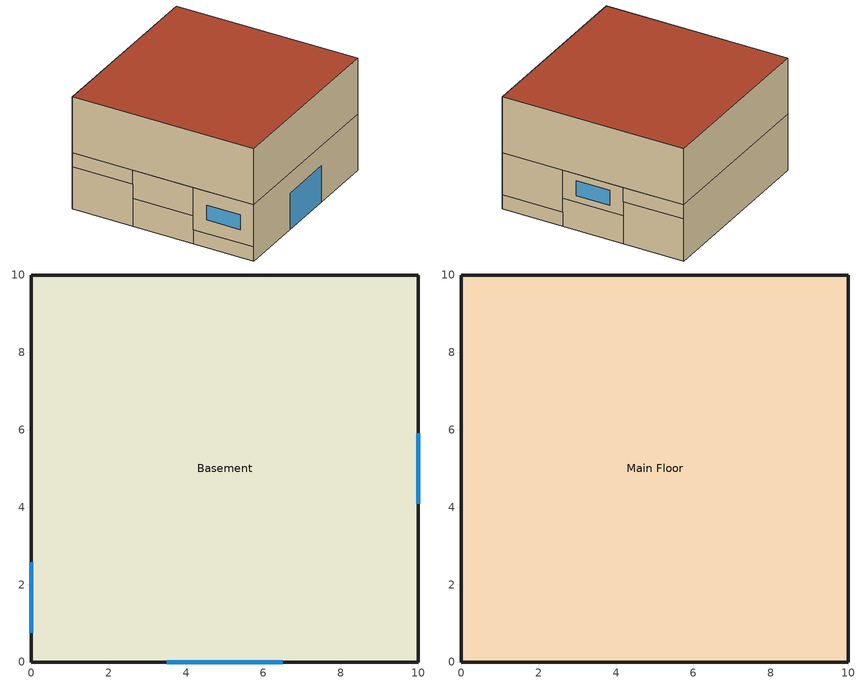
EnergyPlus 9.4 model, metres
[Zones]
Basement
 floor foundation (Basement Floor Construction): 10,10 10,0 0,0 0,10 z-3.1
 wall outside (Basement Wall Construction): 10,6.67 10,10 / 0,10 0,6.67 z-0.78:0; 0,3.33 0,0 / 10,0 10,3.33 z-2.33:0; 0,6.67 0,3.33 / 10,3.33 10,6.67 z-1.55:0; 0,0 10,0 z-3.1:0
 wall foundation (Basement Wall Construction): 10,10 0,10 z-3.1:0; 0,10 0,6.67 / 10,6.67 10,10 z-3.1:-0.78; 10,0 10,3.33 / 0,3.33 0,0 z-3.1:-2.33; 10,3.33 10,6.67 / 0,6.67 0,3.33 z-3.1:-1.55
 window (Double Pane Window Construction): 3.5,0 6.5,0 z-3.1:-1.1; 10,4.08 10,5.92 z-1.19:-0.36; 0,2.58 0,0.75 z-1.57:-0.75
 ceiling to Main Floor (Ceiling Construction): 0,10 0,0 10,0 10,10 z0
Main Floor
 wall outside (Main Floor Wall Construction): 10,10 0,10 0,0 10,0 10,10 z0:3.1
 roof outside (Roof Construction): 0,10 0,0 10,0 10,10 z3.1
[Building]
House: North Axis {deg}=0; Terrain=Suburbs; Loads Convergence Tolerance Value {W}=0.05; Temperature Convergence Tolerance Value {deltaC}=0.05; Solar Distribution=FullInteriorAndExterior; Maximum Number of Warmup Days=35; Minimum Number of Warmup Days=6
[Site:Location]
Denver Centennial  Golden   N_CO_USA Design_Conditions: Latitude {deg}=39.74; Longitude {deg}=-105.18; Time Zone {hr}=-7; Elevation {m}=1829
[SizingPeriod:DesignDay] Day of Month=21; Dry-Bulb Temperature Range Modifier Type=DefaultMultipliers; Humidity Condition Type=Wetbulb; Barometric Pressure {Pa}=81198; Rain Indicator=No; Snow Indicator=No; Daylight Saving Time Indicator=No
Name | Month | Day Type | Maximum Dry-Bulb Temperature {C} | Daily Dry-Bulb Temperature Range {deltaC} | Wetbulb or DewPoint at Maximum Dry-Bulb {C} | Wind Speed {m/s} | Wind Direction {deg} | Solar Model Indicator | Sky Clearness | ASHRAE Clear Sky Optical Depth for Beam Irradiance (taub) | ASHRAE Clear Sky Optical Depth for Diffuse Irradiance (taud)
Denver Centennial  Golden   N Ann Htg 99.6% Condns DB | 12 | WinterDesignDay | -18.8 | 0 | -18.8 | 3 | 340 | ASHRAEClearSky | 0
Denver Centennial  Golden   N Ann Clg .4% Condns DB=>MWB | 7 | SummerDesignDay | 33 | 15.2 | 15.7 | 4.9 | 0 | ASHRAETau |  | 0.424 | 2.025
[Construction]
Main Floor Wall Construction: Composite 2x6 Wood Stud R19 #3, Composite 2x6 Wood Stud R19 #2, Composite 2x6 Wood Stud R19 #1
Double Pane Window Construction: Double Pane Window
Basement Floor Construction: Basement Floor Material
Basement Wall Construction: Basement Wall Material
Roof Construction: Roof Layer 1
Ceiling Construction: Ceiling Layer 1
[Material] Thermal Absorptance=0.9
Name | Roughness | Thickness {m} | Conductivity {W/m-K} | Density {kg/m3} | Specific Heat {J/kg-K} | Solar Absorptance | Visible Absorptance
Composite 2x6 Wood Stud R19 #1 | Smooth | 0.019 | 0.137 | 640 | 1006 | 0.7 | 0.7
Composite 2x6 Wood Stud R19 #2 | Smooth | 0.133 | 0.047 | 93.84 | 1006 | 0.7 | 0.7
Composite 2x6 Wood Stud R19 #3 | Smooth | 0.025 | 0.246 | 492.67 | 1006 | 0.7 | 0.7
Basement Floor Material | MediumRough | 0.3 | 1.805 | 2243 | 837 | 0.65 | 0.65
Basement Wall Material | MediumRough | 0.3 | 1.802 | 2243 | 837 | 0.65 | 0.65
Basement Insulation | Smooth | 0.0254 | 0.035 | 265 | 1300 | 0.65 | 0.65
Ceiling Layer 1 | Rough | 0.1 | 12.3 | 800 | 1300 | 0.7 | 0.7
[WindowMaterial:SimpleGlazingSystem]
Double Pane Window: U-Factor {W/m2-K}=2.716; Solar Heat Gain Coefficient=0.763; Visible Transmittance=0.812
[Material:NoMass]
Roof Layer 1: Roughness=Rough; Thermal Resistance {m2-K/W}=3.344; Thermal Absorptance=0.9; Solar Absorptance=0.75; Visible Absorptance=0.75
[Zone] Ceiling Height {m}=autocalculate; Volume {m3}=autocalculate; Floor Area {m2}=autocalculate
Basement; Main Floor
[SurfaceProperty:ExposedFoundationPerimeter]
Basement Floor: Exposed Perimeter Calculation Method=BySegment; Surface Segment 1 Exposed=Yes; Surface Segment 2 Exposed=Yes; Surface Segment 3 Exposed=Yes; Surface Segment 4 Exposed=Yes
[Foundation:Kiva]
Basement Foundation: Interior Horizontal Insulation Material=Basement Insulation; Interior Horizontal Insulation Width {m}=1; Exterior Vertical Insulation Material=Basement Insulation; Exterior Vertical Insulation Depth {m}=2.9; Wall Height Above Grade {m}=0.2; Wall Depth Below Slab {m}=0.3
[Foundation:Kiva:Settings]
Soil Conductivity {W/m-K}=1.8; Soil Density {kg/m3}=3200; Soil Specific Heat {J/kg-K}=836; Ground Solar Absorptivity=0.9; Ground Thermal Absorptivity=0.9; Ground Surface Roughness {m}=0.03; Far-Field Width {m}=40; Deep-Ground Boundary Condition=Autoselect
[ThermostatSetpoint:DualSetpoint]
Always21 Dual SP Control: Heating Setpoint Temperature Schedule=HVACTemplate-Always 21; Cooling Setpoint Temperature Schedule=HVACTemplate-Always 21
[ZoneControl:Thermostat]
Main Floor Thermostat: Zone or ZoneList=Main Floor; Control Type Schedule=HVACTemplate-Always 4; Control 1=Always21 Dual SP Control
[Zone equipment]
Main Floor: Main Floor Ideal Loads Air System
[ZoneHVAC:IdealLoadsAirSystem]
Main Floor Ideal Loads Air System: Maximum Heating Supply Air Temperature {C}=50; Minimum Cooling Supply Air Temperature {C}=13; Maximum Heating Supply Air Humidity Ratio {kgWater/kgDryAir}=0.0156; Minimum Cooling Supply Air Humidity Ratio {kgWater/kgDryAir}=0.0077; Heating Limit=NoLimit; Cooling Limit=NoLimit; Dehumidification Control Type=ConstantSensibleHeatRatio; Cooling Sensible Heat Ratio=0.7; Humidification Control Type=None; Demand Controlled Ventilation Type=None; Outdoor Air Economizer Type=NoEconomizer; Heat Recovery Type=None; Sensible Heat Recovery Effectiveness=0.7; Latent Heat Recovery Effectiveness=0.65
[Schedule:Compact]
HVACTemplate-Always 21: Through: 12/31, For: AllDays, Until: 24:00, 21
HVACTemplate-Always 4: Through: 12/31, For: AllDays, Until: 24:00, 4
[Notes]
ZoneCoupledKivaWalkoutBasement.idf
Basic File Description:
This input file exemplifies the use of the Foundation outside boundary
to perform the simulation of ground coupled heat transfer.
Highlights: Simulates ground coupled heat transfer with basement zone.
Simulation Location/Run:
Location: Denver, CO
Design Days SummerDesignDay and WinterDesignDay
Run Period: Annual simulation
Run Control: Annual simulation
Building: Idealized approximation of simple residential building with basement
Floor Area: 100 m2 per floor
Number of Stories: 2, one below ground
Zone Description Details:
Internal gains description: None, disabled as the feature of this input file
is the foundation heat exchanger operation, not zone simulation.
Interzone Surfaces: The surface separating the main floor from the basement
is an unentered interzone surface.
Internal Mass: None
People: None
Lights: None
Detached Shading: None
Daylight: None
Natural Ventilation: None
Compact Schedules (preferred): Yes
Solar Distribution: FullInteriorAndExterior
HVAC: Ideal air system
Purchased Air: No
Zonal Equipment: No
Central Air Handling Equipment: No
System Equipment Autosize: No
Purchased Cooling: No
Purchased Heating: No
Results: Standard hourly variables for zone.
Standard Reports: No
Timestep or Hourly Variables: Hourly
Time bins Report: No
HTML Report: Yes
Environmental Emissions: No
Utility Tariffs: No
Denver Centennial  Golden   N_CO_USA Annual Heating Design Conditions Wind Speed=3m/s Wind Dir=340
Coldest Month=DEC
Denver Centennial  Golden   N_CO_USA Annual Heating 99.6%, MaxDB=-18.8°C
Denver Centennial  Golden   N Annual Cooling Design Conditions Wind Speed=4.9m/s Wind Dir=0
Hottest Month=JUL
Denver Centennial  Golden   N_CO_USA Annual Cooling (DB=>MWB) .4%, MaxDB=33°C MWB=15.7°C
